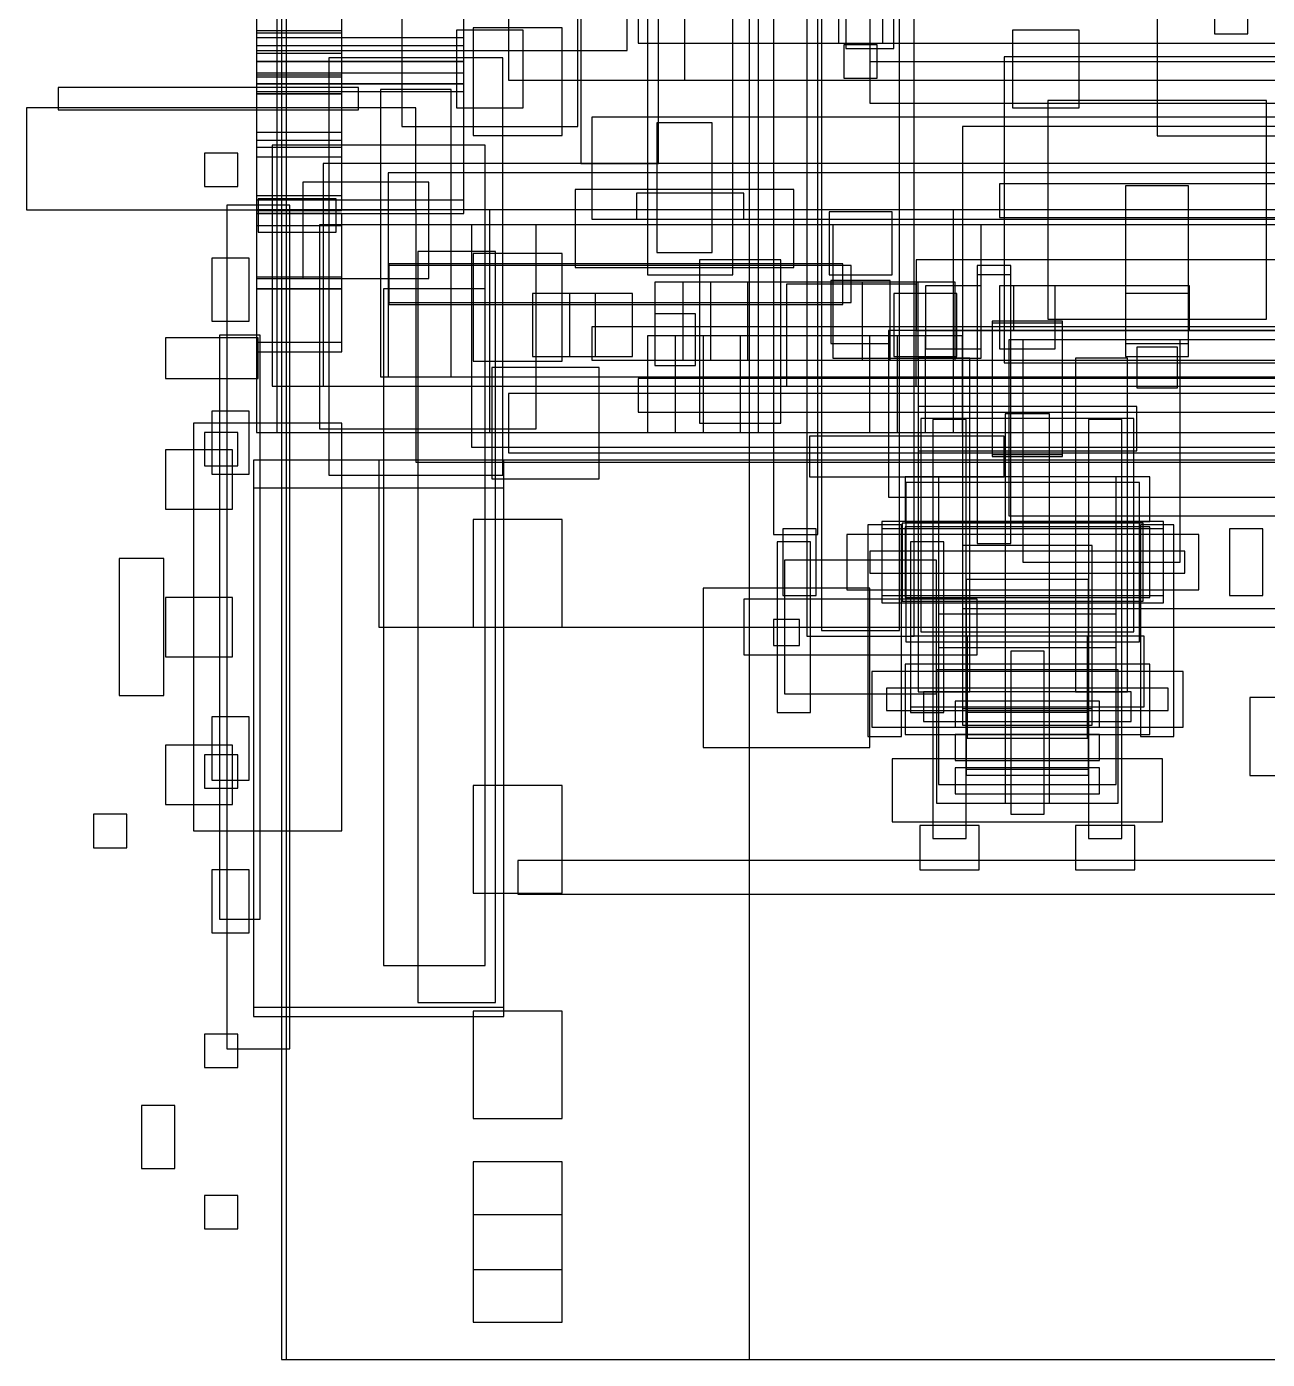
# Model space of a CAD drawing. Header units: millimetres. Extents: x -18 to 5970, y -985 to 4490.
# Drawn here: x 4030 to 4700, y 2500 to 3219 of the extents above; entities that cross this region are included whole.
import ezdxf

# ---------------------------------------------------------------- set-up
doc = ezdxf.new("R2010")
doc.units = ezdxf.units.MM

msp = doc.modelspace()

# ---------------------------------------------------------------- linework, layer by layer
at = {"layer": 'AS_FITTED_ROUTES'}
for p, q in [((4329, 3585), (4329, 3145)), ((4371, 3145), (4371, 3585)), ((4433, 3375), (4433, 2945)), ((4457, 2945), (4457, 3375)), ((4489, 3209), (4471, 3209)), ((4471, 3209), (4471, 3191)), ((4489, 3191), (4489, 3209)), ((4471, 3191), (4489, 3191)), ((4329, 3145), (4371, 3145)), ((4475, 3090), (4225, 3090)), ((4225, 3090), (4225, 3070)), ((4475, 3070), (4475, 3090)), ((4225, 3070), (4475, 3070)), ((5665, 3057), (4335, 3057)), ((4335, 3057), (4335, 3039)), ((4335, 3039), (5665, 3039)), ((4433, 2945), (4457, 2945))]:
    msp.add_line(p, q, dxfattribs=at)
at = {"layer": 'BODY'}
for p, q in [((4290, 3970), (4290, 3190)), ((4640, 3880), (4640, 3160)), ((4154, 3742), (4154, 3206)), ((4354, 3206), (4354, 3742)), ((4232.5, 3320), (4232.5, 3165)), ((4327.5, 3165), (4327.5, 3320)), ((4154, 3260.75), (4154, 3208.75)), ((4266, 3208.75), (4266, 3260.75)), ((4154, 3249.562), (4154, 3215.562)), ((4200, 3215.562), (4200, 3249.562)), ((4360, 3252), (4360, 3210)), ((4154, 3238.538), (4154, 3204.538)), ((4200, 3204.538), (4200, 3238.538)), ((4385, 3232), (4385, 3190)), ((4671, 3233), (4671, 3215)), ((4689, 3215), (4689, 3233)), ((4154, 3226.868), (4154, 3192.868)), ((4154, 3223.974), (4154, 3200)), ((4200, 3192.868), (4200, 3226.868)), ((4266, 3200), (4266, 3223.974)), ((4200, 3216.624), (4154, 3216.624)), ((4154, 3216.624), (4154, 3182.624)), ((4154, 3215.562), (4200, 3215.562)), ((4200, 3182.624), (4200, 3216.624)), ((4671, 3215), (4689, 3215)), ((4266, 3212.826), (4154, 3212.826)), ((4154, 3212.826), (4154, 3188)), ((4154, 3208.75), (4266, 3208.75)), ((4266, 3188), (4266, 3212.826)), ((4360, 3210), (5640, 3210)), ((4154, 3206), (4354, 3206)), ((4154, 3204.538), (4200, 3204.538)), ((4266, 3200), (4154, 3200)), ((4154, 3200), (4154, 3125.5)), ((4154, 3200), (4266, 3200)), ((4266, 3200), (4154, 3200)), ((4154, 3200), (4154, 3193.998)), ((4266, 3125.5), (4266, 3200)), ((4266, 3193.998), (4266, 3200)), ((4154, 3193.998), (4266, 3193.998)), ((4154, 3192.868), (4200, 3192.868)), ((4209, 3186), (4047, 3186)), ((4047, 3186), (4047, 3174)), ((4209, 3186), (4047, 3186)), ((4047, 3186), (4047, 3174)), ((4209, 3186), (4047, 3186)), ((4047, 3186), (4047, 3174)), ((4209, 3186), (4047, 3186)), ((4047, 3186), (4047, 3174)), ((4209, 3186), (4047, 3186)), ((4047, 3186), (4047, 3174)), ((4200, 3191.581), (4154, 3191.581)), ((4154, 3191.581), (4154, 3157.581)), ((4266, 3188), (4154, 3188)), ((4154, 3188), (4154, 3118)), ((4154, 3188), (4266, 3188)), ((4266, 3188), (4154, 3188)), ((4154, 3188), (4154, 3183.961)), ((4200, 3157.581), (4200, 3191.581)), ((4209, 3174), (4209, 3186)), ((4209, 3174), (4209, 3186)), ((4209, 3174), (4209, 3186)), ((4209, 3174), (4209, 3186)), ((4209, 3174), (4209, 3186)), ((4259, 3185), (4221, 3185)), ((4221, 3185), (4221, 3030)), ((4259, 3185), (4221, 3185)), ((4221, 3185), (4221, 3030)), ((4259, 3185), (4221, 3185)), ((4221, 3185), (4221, 3030)), ((4259, 3030), (4259, 3185)), ((4259, 3030), (4259, 3185)), ((4259, 3030), (4259, 3185)), ((4266, 3118), (4266, 3188)), ((4266, 3183.961), (4266, 3188)), ((4290, 3190), (5710, 3190)), ((4385, 3190), (5615, 3190)), ((4154, 3183.961), (4266, 3183.961)), ((4154, 3182.624), (4200, 3182.624)), ((4200, 3182.55), (4154, 3182.55)), ((4154, 3182.55), (4154, 3148.55)), ((4200, 3148.55), (4200, 3182.55)), ((4240, 3175), (4030, 3175)), ((4030, 3175), (4030, 3120)), ((4047, 3174), (4209, 3174)), ((4047, 3174), (4209, 3174)), ((4047, 3174), (4209, 3174)), ((4047, 3174), (4209, 3174)), ((4047, 3174), (4209, 3174)), ((4240, 3120), (4240, 3175)), ((4232.5, 3165), (4327.5, 3165)), ((5665, 3170), (4335, 3170)), ((4335, 3170), (4335, 3115)), ((4200, 3161.72), (4154, 3161.72)), ((4154, 3161.72), (4154, 3127.72)), ((4154, 3157.581), (4200, 3157.581)), ((4200, 3127.72), (4200, 3161.72)), ((4640, 3160), (5360, 3160)), ((4200, 3153.716), (4154, 3153.716)), ((4154, 3153.716), (4154, 3119.716)), ((4200, 3119.716), (4200, 3153.716)), ((4154, 3148.55), (4200, 3148.55)), ((4154, 3127.72), (4200, 3127.72)), ((4030, 3120), (4240, 3120)), ((4154, 3125.5), (4266, 3125.5)), ((4154, 3119.716), (4200, 3119.716)), ((4154, 3118), (4266, 3118)), ((4200, 3118), (4154, 3118)), ((4154, 3118), (4154, 3084)), ((4200, 3084), (4200, 3118)), ((4335, 3115), (5665, 3115)), ((4200, 3111.5), (4154, 3111.5)), ((4154, 3111.5), (4154, 3077.5)), ((4200, 3077.5), (4200, 3111.5)), ((4154, 3084), (4200, 3084)), ((4200, 3082.746), (4154, 3082.746)), ((4154, 3082.746), (4154, 3048.746)), ((4154, 3077.5), (4200, 3077.5)), ((4200, 3077.459), (4154, 3077.459)), ((4154, 3077.459), (4154, 3043.459)), ((4200, 3048.746), (4200, 3082.746)), ((4200, 3043.459), (4200, 3077.459)), ((4357, 3075), (4323, 3075)), ((4323, 3075), (4323, 3041)), ((4357, 3041), (4357, 3075)), ((4657, 3075), (4623, 3075)), ((4623, 3075), (4623, 3041)), ((4657, 3041), (4657, 3075)), ((4154, 3048.746), (4200, 3048.746)), ((4154, 3043.459), (4200, 3043.459)), ((4323, 3041), (4357, 3041)), ((4623, 3041), (4657, 3041)), ((4221, 3030), (4259, 3030)), ((4221, 3030), (4259, 3030)), ((4221, 3030), (4259, 3030)), ((4287.5, 2985), (4152.5, 2985)), ((4152.5, 2985), (4152.5, 2685)), ((4287.5, 2685), (4287.5, 2985)), ((4287.5, 2970), (4152.5, 2970)), ((4152.5, 2970), (4152.5, 2690)), ((4287.5, 2690), (4287.5, 2970)), ((4152.5, 2690), (4287.5, 2690)), ((4152.5, 2685), (4287.5, 2685))]:
    msp.add_line(p, q, dxfattribs=at)
at = {"layer": 'BRAKE_SYSTEM'}
for p, q in [((4287, 3202), (4193, 3202)), ((4193, 3202), (4193, 2977)), ((4287, 2977), (4287, 3202)), ((4247, 3135), (4179, 3135)), ((4179, 3135), (4179, 3083)), ((4247, 3083), (4247, 3135)), ((4197, 3126), (4155, 3126)), ((4155, 3126), (4155, 3108)), ((4197, 3108), (4197, 3126)), ((4497, 3119), (4463, 3119)), ((4463, 3119), (4463, 3085)), ((4497, 3085), (4497, 3119)), ((4155, 3108), (4197, 3108)), ((4283, 3097.5), (4241, 3097.5)), ((4241, 3097.5), (4241, 2692.5)), ((4283, 2692.5), (4283, 3097.5)), ((4470.5, 3091), (4225.5, 3091)), ((4225.5, 3091), (4225.5, 3069)), ((4463, 3085), (4497, 3085)), ((4470.5, 3069), (4470.5, 3091)), ((4179, 3083), (4247, 3083)), ((4496, 3082), (4464, 3082)), ((4464, 3082), (4464, 3048)), ((4496, 3048), (4496, 3082)), ((4545, 3079), (4515, 3079)), ((4515, 3079), (4515, 3045)), ((4545, 3045), (4545, 3079)), ((4585, 3079), (4555, 3079)), ((4555, 3079), (4555, 3045)), ((4585, 3045), (4585, 3079)), ((4225.5, 3069), (4470.5, 3069)), ((4464, 3048), (4496, 3048)), ((4515, 3045), (4545, 3045)), ((4555, 3045), (4585, 3045)), ((4651, 3046), (4629, 3046)), ((4629, 3046), (4629, 3024)), ((4651, 3024), (4651, 3046)), ((5640, 3029), (4360, 3029)), ((4360, 3029), (4360, 3011)), ((4629, 3024), (4651, 3024)), ((4360, 3011), (5640, 3011)), ((4193, 2977), (4287, 2977)), ((4241, 2692.5), (4283, 2692.5))]:
    msp.add_line(p, q, dxfattribs=at)
at = {"layer": 'CHASSIS'}
for p, q in [((4400, 3167), (4370, 3167)), ((4370, 3167), (4370, 3097)), ((4400, 3167), (4370, 3167)), ((4370, 3167), (4370, 3097)), ((4400, 3167), (4370, 3167)), ((4370, 3167), (4370, 3097)), ((4400, 3167), (4370, 3167)), ((4370, 3167), (4370, 3097)), ((4400, 3167), (4370, 3167)), ((4370, 3167), (4370, 3097)), ((4400, 3097), (4400, 3167)), ((4400, 3097), (4400, 3167)), ((4400, 3097), (4400, 3167)), ((4400, 3097), (4400, 3167)), ((4400, 3097), (4400, 3167)), ((5810, 3145), (4190, 3145)), ((4190, 3145), (4190, 3025)), ((5775, 3140), (4225, 3140)), ((4225, 3140), (4225, 3030)), ((4444, 3131), (4326, 3131)), ((4326, 3131), (4326, 3089)), ((4444, 3131), (4326, 3131)), ((4326, 3131), (4326, 3089)), ((4444, 3131), (4326, 3131)), ((4326, 3131), (4326, 3089)), ((4444, 3131), (4326, 3131)), ((4326, 3131), (4326, 3089)), ((4444, 3131), (4326, 3131)), ((4326, 3131), (4326, 3089)), ((4444, 3089), (4444, 3131)), ((4444, 3089), (4444, 3131)), ((4444, 3089), (4444, 3131)), ((4444, 3089), (4444, 3131)), ((4444, 3089), (4444, 3131)), ((4280, 3120), (4154, 3120)), ((4154, 3120), (4154, 3000)), ((5760, 3120), (4240, 3120)), ((4240, 3120), (4240, 2984)), ((4280, 3000), (4280, 3120)), ((5470, 3120), (4530, 3120)), ((4530, 3120), (4530, 3000)), ((4305, 3112), (4188, 3112)), ((4188, 3112), (4188, 3002)), ((5730, 3112), (4270, 3112)), ((4270, 3112), (4270, 2992)), ((4305, 3002), (4305, 3112)), ((4370, 3097), (4400, 3097)), ((4370, 3097), (4400, 3097)), ((4370, 3097), (4400, 3097)), ((4370, 3097), (4400, 3097)), ((4370, 3097), (4400, 3097)), ((4437, 3093), (4393, 3093)), ((4393, 3093), (4393, 3005)), ((4437, 3093), (4393, 3093)), ((4393, 3093), (4393, 3005)), ((4437, 3005), (4437, 3093)), ((4437, 3005), (4437, 3093)), ((4326, 3089), (4444, 3089)), ((4326, 3089), (4444, 3089)), ((4326, 3089), (4444, 3089)), ((4326, 3089), (4444, 3089)), ((4326, 3089), (4444, 3089)), ((4561, 3090), (4543, 3090)), ((4543, 3090), (4543, 2940)), ((4561, 3085), (4543, 3085)), ((4543, 3085), (4543, 2940)), ((4561, 2940), (4561, 3090)), ((4561, 2940), (4561, 3085)), ((4481, 3081), (4369, 3081)), ((4369, 3081), (4369, 3039)), ((4496, 3081), (4384, 3081)), ((4384, 3081), (4384, 3039)), ((4511, 3081), (4399, 3081)), ((4399, 3081), (4399, 3039)), ((4531, 3081), (4419, 3081)), ((4419, 3081), (4419, 3039)), ((4510, 3080), (4440, 3080)), ((4440, 3080), (4440, 3025)), ((4510, 3080), (4440, 3080)), ((4440, 3080), (4440, 3025)), ((4510, 3080), (4440, 3080)), ((4440, 3080), (4440, 3025)), ((4510, 3080), (4440, 3080)), ((4440, 3080), (4440, 3025)), ((4510, 3080), (4440, 3080)), ((4440, 3080), (4440, 3025)), ((4481, 3039), (4481, 3081)), ((4496, 3039), (4496, 3081)), ((4510, 3025), (4510, 3080)), ((4510, 3025), (4510, 3080)), ((4510, 3025), (4510, 3080)), ((4510, 3025), (4510, 3080)), ((4510, 3025), (4510, 3080)), ((4511, 3039), (4511, 3081)), ((4531, 3039), (4531, 3081)), ((4657.5, 3079), (4562.5, 3079)), ((4562.5, 3079), (4562.5, 3055)), ((4657.5, 3079), (4562.5, 3079)), ((4562.5, 3079), (4562.5, 3055)), ((4657.5, 3055), (4657.5, 3079)), ((4657.5, 3055), (4657.5, 3079)), ((4391, 3064), (4369, 3064)), ((4369, 3064), (4369, 3036)), ((4391, 3064), (4369, 3064)), ((4369, 3064), (4369, 3036)), ((4391, 3064), (4369, 3064)), ((4369, 3064), (4369, 3036)), ((4391, 3064), (4369, 3064)), ((4369, 3064), (4369, 3036)), ((4391, 3036), (4391, 3064)), ((4391, 3036), (4391, 3064)), ((4391, 3036), (4391, 3064)), ((4391, 3036), (4391, 3064)), ((4589, 3060), (4551, 3060)), ((4551, 3060), (4551, 2988)), ((4589, 3059), (4551, 3059)), ((4551, 3059), (4551, 2987)), ((4589, 2988), (4589, 3060)), ((4589, 2987), (4589, 3059)), ((4485, 3052), (4365, 3052)), ((4365, 3052), (4365, 3000)), ((4500, 3052), (4380, 3052)), ((4380, 3052), (4380, 3000)), ((4515, 3052), (4395, 3052)), ((4395, 3052), (4395, 3000)), ((4535, 3052), (4415, 3052)), ((4415, 3052), (4415, 3000)), ((4485, 3000), (4485, 3052)), ((4725, 3055), (4495, 3055)), ((4495, 3055), (4495, 2965)), ((4725, 3055), (4495, 3055)), ((4495, 3055), (4495, 2965)), ((4725, 3055), (4495, 3055)), ((4495, 3055), (4495, 2965)), ((4725, 3055), (4495, 3055)), ((4495, 3055), (4495, 2965)), ((4725, 3055), (4495, 3055)), ((4495, 3055), (4495, 2965)), ((4725, 3055), (4495, 3055)), ((4495, 3055), (4495, 2965)), ((4500, 3000), (4500, 3052)), ((4515, 3000), (4515, 3052)), ((4535, 3000), (4535, 3052)), ((5440, 3050), (4560, 3050)), ((4560, 3050), (4560, 2955)), ((5440, 3050), (4560, 3050)), ((4560, 3050), (4560, 2955)), ((5440, 3050), (4560, 3050)), ((4560, 3050), (4560, 2955)), ((5440, 3050), (4560, 3050)), ((4560, 3050), (4560, 2955)), ((5440, 3050), (4560, 3050)), ((4560, 3050), (4560, 2955)), ((4562.5, 3055), (4657.5, 3055)), ((4562.5, 3055), (4657.5, 3055)), ((4652.5, 3050), (4567.5, 3050)), ((4567.5, 3050), (4567.5, 2930)), ((4652.5, 2930), (4652.5, 3050)), ((4369, 3039), (4481, 3039)), ((4369, 3036), (4391, 3036)), ((4369, 3036), (4391, 3036)), ((4369, 3036), (4391, 3036)), ((4369, 3036), (4391, 3036)), ((4384, 3039), (4496, 3039)), ((4399, 3039), (4511, 3039)), ((4419, 3039), (4531, 3039)), ((4539, 3040), (4511, 3040)), ((4511, 3040), (4511, 2860)), ((4539, 3040), (4511, 3040)), ((4511, 3040), (4511, 2860)), ((4539, 3040), (4511, 3040)), ((4511, 3040), (4511, 2860)), ((4539, 3040), (4511, 3040)), ((4511, 3040), (4511, 2860)), ((4539, 2860), (4539, 3040)), ((4539, 2860), (4539, 3040)), ((4539, 2860), (4539, 3040)), ((4539, 2860), (4539, 3040)), ((4624, 3040), (4596, 3040)), ((4596, 3040), (4596, 2860)), ((4624, 3040), (4596, 3040)), ((4596, 3040), (4596, 2860)), ((4624, 3040), (4596, 3040)), ((4596, 3040), (4596, 2860)), ((4624, 3040), (4596, 3040)), ((4596, 3040), (4596, 2860)), ((4624, 2860), (4624, 3040)), ((4624, 2860), (4624, 3040)), ((4624, 2860), (4624, 3040)), ((4624, 2860), (4624, 3040)), ((4225, 3030), (5775, 3030)), ((4190, 3025), (5810, 3025)), ((4440, 3025), (4510, 3025)), ((4440, 3025), (4510, 3025)), ((4440, 3025), (4510, 3025)), ((4440, 3025), (4510, 3025)), ((4440, 3025), (4510, 3025)), ((4393, 3005), (4437, 3005)), ((4393, 3005), (4437, 3005)), ((4627.5, 3007.5), (4512.5, 3007.5)), ((4512.5, 3007.5), (4512.5, 2892.5)), ((4627.5, 2892.5), (4627.5, 3007.5)), ((4154, 3000), (4280, 3000)), ((4188, 3002), (4305, 3002)), ((4365, 3000), (4485, 3000)), ((4380, 3000), (4500, 3000)), ((4395, 3000), (4515, 3000)), ((4415, 3000), (4535, 3000)), ((4530, 3000), (5470, 3000)), ((4270, 2992), (5730, 2992)), ((4240, 2984), (5760, 2984)), ((4551, 2988), (4589, 2988)), ((4551, 2987), (4589, 2987)), ((4630.5, 2973), (4504.5, 2973)), ((4504.5, 2973), (4504.5, 2887)), ((4630.5, 2973), (4504.5, 2973)), ((4504.5, 2973), (4504.5, 2887)), ((4630.5, 2887), (4630.5, 2973)), ((4630.5, 2887), (4630.5, 2973)), ((4495, 2965), (4725, 2965)), ((4495, 2965), (4725, 2965)), ((4495, 2965), (4725, 2965)), ((4495, 2965), (4725, 2965)), ((4495, 2965), (4725, 2965)), ((4495, 2965), (4725, 2965)), ((4560, 2955), (5440, 2955)), ((4560, 2955), (5440, 2955)), ((4560, 2955), (5440, 2955)), ((4560, 2955), (5440, 2955)), ((4560, 2955), (5440, 2955)), ((4456, 2948), (4438, 2948)), ((4438, 2948), (4438, 2912)), ((4456, 2948), (4438, 2948)), ((4438, 2948), (4438, 2912)), ((4456, 2912), (4456, 2948)), ((4456, 2912), (4456, 2948)), ((4643.5, 2952), (4491.5, 2952)), ((4491.5, 2952), (4491.5, 2908)), ((4643.5, 2952), (4491.5, 2952)), ((4491.5, 2952), (4491.5, 2908)), ((4643.5, 2948), (4491.5, 2948)), ((4491.5, 2948), (4491.5, 2912)), ((4643.5, 2948), (4491.5, 2948)), ((4491.5, 2948), (4491.5, 2912)), ((4632.5, 2951), (4502.5, 2951)), ((4502.5, 2951), (4502.5, 2909)), ((4632.5, 2951), (4502.5, 2951)), ((4502.5, 2951), (4502.5, 2909)), ((4632.5, 2951), (4502.5, 2951)), ((4502.5, 2951), (4502.5, 2909)), ((4632.5, 2951), (4502.5, 2951)), ((4502.5, 2951), (4502.5, 2909)), ((4632.5, 2909), (4632.5, 2951)), ((4632.5, 2909), (4632.5, 2951)), ((4632.5, 2909), (4632.5, 2951)), ((4632.5, 2909), (4632.5, 2951)), ((4643.5, 2908), (4643.5, 2952)), ((4643.5, 2908), (4643.5, 2952)), ((4643.5, 2912), (4643.5, 2948)), ((4643.5, 2912), (4643.5, 2948)), ((4697, 2948), (4679, 2948)), ((4679, 2948), (4679, 2912)), ((4697, 2948), (4679, 2948)), ((4679, 2948), (4679, 2912)), ((4697, 2912), (4697, 2948)), ((4697, 2912), (4697, 2948)), ((4662.5, 2945), (4472.5, 2945)), ((4472.5, 2945), (4472.5, 2915)), ((4662.5, 2945), (4472.5, 2945)), ((4472.5, 2945), (4472.5, 2915)), ((4662.5, 2915), (4662.5, 2945)), ((4662.5, 2915), (4662.5, 2945)), ((4543, 2940), (4561, 2940)), ((4543, 2940), (4561, 2940)), ((4567.5, 2930), (4652.5, 2930)), ((4438, 2912), (4456, 2912)), ((4438, 2912), (4456, 2912)), ((4472.5, 2915), (4662.5, 2915)), ((4472.5, 2915), (4662.5, 2915)), ((4491.5, 2912), (4643.5, 2912)), ((4491.5, 2912), (4643.5, 2912)), ((4679, 2912), (4697, 2912)), ((4679, 2912), (4697, 2912)), ((4491.5, 2908), (4643.5, 2908)), ((4491.5, 2908), (4643.5, 2908)), ((4502.5, 2909), (4632.5, 2909)), ((4502.5, 2909), (4632.5, 2909)), ((4502.5, 2909), (4632.5, 2909)), ((4502.5, 2909), (4632.5, 2909)), ((4512.5, 2892.5), (4627.5, 2892.5)), ((4504.5, 2887), (4630.5, 2887)), ((4504.5, 2887), (4630.5, 2887)), ((4511, 2860), (4539, 2860)), ((4511, 2860), (4539, 2860)), ((4511, 2860), (4539, 2860)), ((4511, 2860), (4539, 2860)), ((4596, 2860), (4624, 2860)), ((4596, 2860), (4624, 2860)), ((4596, 2860), (4624, 2860)), ((4596, 2860), (4624, 2860)), ((5310, 2857), (4690, 2857)), ((4690, 2857), (4690, 2815)), ((4690, 2815), (5310, 2815))]:
    msp.add_line(p, q, dxfattribs=at)
at = {"layer": 'DATUM'}
for p, q in [((5445, 3134), (4555, 3134)), ((4555, 3134), (4555, 3116)), ((4555, 3116), (5445, 3116)), ((4655, 2936), (4485, 2936)), ((4485, 2936), (4485, 2924)), ((4655, 2936), (4485, 2936)), ((4485, 2936), (4485, 2924)), ((4655, 2936), (4485, 2936)), ((4485, 2936), (4485, 2924)), ((4655, 2936), (4485, 2936)), ((4485, 2936), (4485, 2924)), ((4655, 2924), (4655, 2936)), ((4655, 2924), (4655, 2936)), ((4655, 2924), (4655, 2936)), ((4655, 2924), (4655, 2936)), ((4485, 2924), (4655, 2924)), ((4485, 2924), (4655, 2924)), ((4485, 2924), (4655, 2924)), ((4485, 2924), (4655, 2924)), ((4485, 2916), (4395, 2916)), ((4395, 2916), (4395, 2830)), ((4485, 2916), (4395, 2916)), ((4395, 2916), (4395, 2830)), ((4485, 2830), (4485, 2916)), ((4485, 2830), (4485, 2916)), ((4447, 2899), (4433, 2899)), ((4433, 2899), (4433, 2885)), ((4447, 2885), (4447, 2899)), ((4433, 2885), (4447, 2885)), ((4646, 2862), (4494, 2862)), ((4494, 2862), (4494, 2850)), ((4646, 2862), (4494, 2862)), ((4494, 2862), (4494, 2850)), ((4646, 2850), (4646, 2862)), ((4646, 2850), (4646, 2862)), ((4494, 2850), (4646, 2850)), ((4494, 2850), (4646, 2850)), ((4395, 2830), (4485, 2830)), ((4395, 2830), (4485, 2830)), ((4084, 2794), (4066, 2794)), ((4066, 2794), (4066, 2776)), ((4084, 2776), (4084, 2794)), ((4066, 2776), (4084, 2776)), ((5705, 2769), (4295, 2769)), ((4295, 2769), (4295, 2751)), ((5705, 2769), (4295, 2769)), ((4295, 2769), (4295, 2751)), ((4295, 2751), (5705, 2751)), ((4295, 2751), (5705, 2751))]:
    msp.add_line(p, q, dxfattribs=at)
at = {"layer": 'ENGINE_BAY'}
for p, q in [((4485, 3262.5), (4485, 3177.5)), ((4485, 3177.5), (5515, 3177.5))]:
    msp.add_line(p, q, dxfattribs=at)
at = {"layer": 'FRONT_DETAIL'}
for p, q in [((4722.5, 3202.5), (4557.5, 3202.5)), ((4557.5, 3202.5), (4557.5, 3037.5)), ((4699, 3179), (4581, 3179)), ((4581, 3179), (4581, 3061)), ((4699, 3061), (4699, 3179)), ((4277.5, 3155), (4162.5, 3155)), ((4162.5, 3155), (4162.5, 3025)), ((4277.5, 3025), (4277.5, 3155)), ((4657, 3133), (4623, 3133)), ((4623, 3133), (4623, 3048)), ((4657, 3048), (4657, 3133)), ((4337, 3075), (4303, 3075)), ((4303, 3075), (4303, 3041)), ((4337, 3041), (4337, 3075)), ((4532, 3075), (4498, 3075)), ((4498, 3075), (4498, 3041)), ((4532, 3041), (4532, 3075)), ((4581, 3061), (4699, 3061)), ((4623, 3048), (4657, 3048)), ((4303, 3041), (4337, 3041)), ((4498, 3041), (4532, 3041)), ((4557.5, 3037.5), (4722.5, 3037.5)), ((4162.5, 3025), (4277.5, 3025))]:
    msp.add_line(p, q, dxfattribs=at)
at = {"layer": 'FUEL_SYSTEM'}
for p, q in [((4365, 3405), (4365, 3085)), ((4411, 3085), (4411, 3405)), ((4472, 3233), (4472, 3207)), ((4498, 3207), (4498, 3233)), ((4472, 3207), (4498, 3207)), ((5465, 3165), (4535, 3165)), ((4535, 3165), (4535, 2905)), ((4417, 3129), (4359, 3129)), ((4359, 3129), (4359, 3115)), ((4417, 3115), (4417, 3129)), ((4359, 3115), (4417, 3115)), ((5490, 3093), (4510, 3093)), ((4510, 3093), (4510, 3055)), ((5490, 3093), (4510, 3093)), ((4510, 3093), (4510, 3055)), ((4365, 3085), (4411, 3085)), ((4510, 3055), (5490, 3055)), ((4510, 3055), (5490, 3055)), ((4535, 2905), (5465, 2905))]:
    msp.add_line(p, q, dxfattribs=at)
at = {"layer": 'INTERIOR'}
for p, q in [((4485, 3330), (4485, 3200)), ((4298, 3217), (4262, 3217)), ((4262, 3217), (4262, 3175)), ((4298, 3217), (4262, 3217)), ((4262, 3217), (4262, 3175)), ((4298, 3175), (4298, 3217)), ((4298, 3175), (4298, 3217)), ((4598, 3217), (4562, 3217)), ((4562, 3217), (4562, 3175)), ((4598, 3217), (4562, 3217)), ((4562, 3217), (4562, 3175)), ((4598, 3175), (4598, 3217)), ((4598, 3175), (4598, 3217)), ((4485, 3200), (4895, 3200)), ((4262, 3175), (4298, 3175)), ((4262, 3175), (4298, 3175)), ((4562, 3175), (4598, 3175)), ((4562, 3175), (4598, 3175))]:
    msp.add_line(p, q, dxfattribs=at)
at = {"layer": 'MECHANICAL_CLEARANCE'}
for p, q in [((4165, 3250), (4165, 3000)), ((4425, 3000), (4425, 3250)), ((4165, 3000), (4425, 3000))]:
    msp.add_line(p, q, dxfattribs=at)
at = {"layer": 'OVERALL'}
for p, q in [((4167.5, 4450), (4167.5, 2500)), ((4167.5, 2500), (5832.5, 2500))]:
    msp.add_line(p, q, dxfattribs=at)
at = {"layer": 'RUNNING_GEAR'}
for p, q in [((4468, 3490), (4468, 3210)), ((4468, 3490), (4468, 3210)), ((4492, 3210), (4492, 3490)), ((4492, 3210), (4492, 3490)), ((4451, 3350), (4451, 2890)), ((4451, 3350), (4451, 2890)), ((4459, 3356.901), (4459, 2893.099)), ((4459, 3356.901), (4459, 2893.099)), ((4501, 2893.099), (4501, 3356.901)), ((4501, 2893.099), (4501, 3356.901)), ((4509, 2890), (4509, 3350)), ((4509, 2890), (4509, 3350)), ((4170, 3290), (4170, 2500)), ((4170, 3290), (4170, 2500)), ((4420, 2500), (4420, 3290)), ((4420, 2500), (4420, 3290)), ((4319, 3218.165), (4271, 3218.165)), ((4271, 3218.165), (4271, 3160.165)), ((4319, 3218.165), (4271, 3218.165)), ((4271, 3218.165), (4271, 3160.165)), ((4319, 3218.165), (4271, 3218.165)), ((4271, 3218.165), (4271, 3160.165)), ((4319, 3218.165), (4271, 3218.165)), ((4271, 3218.165), (4271, 3160.165)), ((4319, 3160.165), (4319, 3218.165)), ((4319, 3160.165), (4319, 3218.165)), ((4319, 3160.165), (4319, 3218.165)), ((4319, 3160.165), (4319, 3218.165)), ((4468, 3210), (4492, 3210)), ((4468, 3210), (4492, 3210)), ((4271, 3160.165), (4319, 3160.165)), ((4271, 3160.165), (4319, 3160.165)), ((4271, 3160.165), (4319, 3160.165)), ((4271, 3160.165), (4319, 3160.165)), ((4144, 3150.588), (4126, 3150.588)), ((4126, 3150.588), (4126, 3132.588)), ((4144, 3150.588), (4126, 3150.588)), ((4126, 3150.588), (4126, 3132.588)), ((4144, 3150.588), (4126, 3150.588)), ((4126, 3150.588), (4126, 3132.588)), ((4144, 3150.588), (4126, 3150.588)), ((4126, 3150.588), (4126, 3132.588)), ((4144, 3132.588), (4144, 3150.588)), ((4144, 3132.588), (4144, 3150.588)), ((4144, 3132.588), (4144, 3150.588)), ((4144, 3132.588), (4144, 3150.588)), ((4126, 3132.588), (4144, 3132.588)), ((4126, 3132.588), (4144, 3132.588)), ((4126, 3132.588), (4144, 3132.588)), ((4126, 3132.588), (4144, 3132.588)), ((4172, 3122.5), (4138, 3122.5)), ((4138, 3122.5), (4138, 2667.5)), ((4172, 3122.5), (4138, 3122.5)), ((4138, 3122.5), (4138, 2667.5)), ((4172, 2667.5), (4172, 3122.5)), ((4172, 2667.5), (4172, 3122.5)), ((4545, 3112), (4465, 3112)), ((4465, 3112), (4465, 3040)), ((4545, 3112), (4465, 3112)), ((4465, 3112), (4465, 3040)), ((4545, 3040), (4545, 3112)), ((4545, 3040), (4545, 3112)), ((4150, 3094), (4130, 3094)), ((4130, 3094), (4130, 3060)), ((4150, 3094), (4130, 3094)), ((4130, 3094), (4130, 3060)), ((4150, 3060), (4150, 3094)), ((4150, 3060), (4150, 3094)), ((4319, 3096.506), (4271, 3096.506)), ((4271, 3096.506), (4271, 3038.506)), ((4319, 3096.506), (4271, 3096.506)), ((4271, 3096.506), (4271, 3038.506)), ((4319, 3096.506), (4271, 3096.506)), ((4271, 3096.506), (4271, 3038.506)), ((4319, 3096.506), (4271, 3096.506)), ((4271, 3096.506), (4271, 3038.506)), ((4319, 3038.506), (4319, 3096.506)), ((4319, 3038.506), (4319, 3096.506)), ((4319, 3038.506), (4319, 3096.506)), ((4319, 3038.506), (4319, 3096.506)), ((4277.5, 3077.5), (4222.5, 3077.5)), ((4222.5, 3077.5), (4222.5, 2712.5)), ((4277.5, 3077.5), (4222.5, 3077.5)), ((4222.5, 3077.5), (4222.5, 2712.5)), ((4277.5, 2712.5), (4277.5, 3077.5)), ((4277.5, 2712.5), (4277.5, 3077.5)), ((4130, 3060), (4150, 3060)), ((4130, 3060), (4150, 3060)), ((4155, 3051), (4105, 3051)), ((4105, 3051), (4105, 3029)), ((4155, 3051), (4105, 3051)), ((4105, 3051), (4105, 3029)), ((4156, 3052.5), (4134, 3052.5)), ((4134, 3052.5), (4134, 2737.5)), ((4156, 3052.5), (4134, 3052.5)), ((4134, 3052.5), (4134, 2737.5)), ((4155, 3029), (4155, 3051)), ((4155, 3029), (4155, 3051)), ((4156, 2737.5), (4156, 3052.5)), ((4156, 2737.5), (4156, 3052.5)), ((4271, 3038.506), (4319, 3038.506)), ((4271, 3038.506), (4319, 3038.506)), ((4271, 3038.506), (4319, 3038.506)), ((4271, 3038.506), (4319, 3038.506)), ((4339, 3035), (4281, 3035)), ((4281, 3035), (4281, 2975)), ((4339, 2975), (4339, 3035)), ((4465, 3040), (4545, 3040)), ((4465, 3040), (4545, 3040)), ((4105, 3029), (4155, 3029)), ((4105, 3029), (4155, 3029)), ((5710, 3021), (4290, 3021)), ((4290, 3021), (4290, 2989)), ((4629, 3014), (4511, 3014)), ((4511, 3014), (4511, 2990)), ((4629, 3014), (4511, 3014)), ((4511, 3014), (4511, 2990)), ((4629, 3014), (4511, 3014)), ((4511, 3014), (4511, 2990)), ((4629, 3014), (4511, 3014)), ((4511, 3014), (4511, 2990)), ((4629, 2990), (4629, 3014)), ((4629, 2990), (4629, 3014)), ((4629, 2990), (4629, 3014)), ((4629, 2990), (4629, 3014)), ((4200, 3005), (4120, 3005)), ((4120, 3005), (4120, 2785)), ((4200, 3005), (4120, 3005)), ((4120, 3005), (4120, 2785)), ((4150, 3011.5), (4130, 3011.5)), ((4130, 3011.5), (4130, 2977.5)), ((4150, 3011.5), (4130, 3011.5)), ((4130, 3011.5), (4130, 2977.5)), ((4150, 3011.5), (4130, 3011.5)), ((4130, 3011.5), (4130, 2977.5)), ((4150, 3011.5), (4130, 3011.5)), ((4130, 3011.5), (4130, 2977.5)), ((4150, 2977.5), (4150, 3011.5)), ((4150, 2977.5), (4150, 3011.5)), ((4150, 2977.5), (4150, 3011.5)), ((4150, 2977.5), (4150, 3011.5)), ((4200, 2785), (4200, 3005)), ((4200, 2785), (4200, 3005)), ((4537, 3007), (4519, 3007)), ((4519, 3007), (4519, 2781)), ((4537, 3007), (4519, 3007)), ((4519, 3007), (4519, 2781)), ((4537, 3007), (4519, 3007)), ((4519, 3007), (4519, 2781)), ((4537, 3007), (4519, 3007)), ((4519, 3007), (4519, 2781)), ((4537, 2781), (4537, 3007)), ((4537, 2781), (4537, 3007)), ((4537, 2781), (4537, 3007)), ((4537, 2781), (4537, 3007)), ((4582, 3010), (4558, 3010)), ((4558, 3010), (4558, 2800)), ((4582, 3010), (4558, 3010)), ((4558, 3010), (4558, 2800)), ((4582, 3010), (4558, 3010)), ((4558, 3010), (4558, 2800)), ((4582, 3010), (4558, 3010)), ((4558, 3010), (4558, 2800)), ((4582, 2800), (4582, 3010)), ((4582, 2800), (4582, 3010)), ((4582, 2800), (4582, 3010)), ((4582, 2800), (4582, 3010)), ((4621, 3007), (4603, 3007)), ((4603, 3007), (4603, 2781)), ((4621, 3007), (4603, 3007)), ((4603, 3007), (4603, 2781)), ((4621, 3007), (4603, 3007)), ((4603, 3007), (4603, 2781)), ((4621, 3007), (4603, 3007)), ((4603, 3007), (4603, 2781)), ((4621, 2781), (4621, 3007)), ((4621, 2781), (4621, 3007)), ((4621, 2781), (4621, 3007)), ((4621, 2781), (4621, 3007)), ((4144, 2999.963), (4126, 2999.963)), ((4126, 2999.963), (4126, 2981.963)), ((4144, 2999.963), (4126, 2999.963)), ((4126, 2999.963), (4126, 2981.963)), ((4144, 2999.963), (4126, 2999.963)), ((4126, 2999.963), (4126, 2981.963)), ((4144, 2999.963), (4126, 2999.963)), ((4126, 2999.963), (4126, 2981.963)), ((4144, 2981.963), (4144, 2999.963)), ((4144, 2981.963), (4144, 2999.963)), ((4144, 2981.963), (4144, 2999.963)), ((4144, 2981.963), (4144, 2999.963)), ((4557.5, 2998), (4452.5, 2998)), ((4452.5, 2998), (4452.5, 2976)), ((4557.5, 2998), (4452.5, 2998)), ((4452.5, 2998), (4452.5, 2976)), ((4557.5, 2976), (4557.5, 2998)), ((4557.5, 2976), (4557.5, 2998)), ((4141, 2990.674), (4105, 2990.674)), ((4105, 2990.674), (4105, 2958.674)), ((4141, 2990.674), (4105, 2990.674)), ((4105, 2990.674), (4105, 2958.674)), ((4141, 2990.674), (4105, 2990.674)), ((4105, 2990.674), (4105, 2958.674)), ((4141, 2990.674), (4105, 2990.674)), ((4105, 2990.674), (4105, 2958.674)), ((4141, 2958.674), (4141, 2990.674)), ((4141, 2958.674), (4141, 2990.674)), ((4141, 2958.674), (4141, 2990.674)), ((4141, 2958.674), (4141, 2990.674)), ((5780, 2985), (4220, 2985)), ((4220, 2985), (4220, 2895)), ((5780, 2985), (4220, 2985)), ((4220, 2985), (4220, 2895)), ((4290, 2989), (5710, 2989)), ((4511, 2990), (4629, 2990)), ((4511, 2990), (4629, 2990)), ((4511, 2990), (4629, 2990)), ((4511, 2990), (4629, 2990)), ((4126, 2981.963), (4144, 2981.963)), ((4126, 2981.963), (4144, 2981.963)), ((4126, 2981.963), (4144, 2981.963)), ((4126, 2981.963), (4144, 2981.963)), ((4130, 2977.5), (4150, 2977.5)), ((4130, 2977.5), (4150, 2977.5)), ((4130, 2977.5), (4150, 2977.5)), ((4130, 2977.5), (4150, 2977.5)), ((4281, 2975), (4339, 2975)), ((4452.5, 2976), (4557.5, 2976)), ((4452.5, 2976), (4557.5, 2976)), ((4636, 2976), (4504, 2976)), ((4504, 2976), (4504, 2952)), ((4636, 2976), (4504, 2976)), ((4504, 2976), (4504, 2952)), ((4618, 2976), (4522, 2976)), ((4522, 2976), (4522, 2884)), ((4618, 2976), (4522, 2976)), ((4522, 2976), (4522, 2884)), ((4618, 2884), (4618, 2976)), ((4618, 2884), (4618, 2976)), ((4636, 2952), (4636, 2976)), ((4636, 2952), (4636, 2976)), ((4105, 2958.674), (4141, 2958.674)), ((4105, 2958.674), (4141, 2958.674)), ((4105, 2958.674), (4141, 2958.674)), ((4105, 2958.674), (4141, 2958.674)), ((4319, 2953), (4271, 2953)), ((4271, 2953), (4271, 2895)), ((4319, 2953), (4271, 2953)), ((4271, 2953), (4271, 2895)), ((4319, 2953), (4271, 2953)), ((4271, 2953), (4271, 2895)), ((4319, 2953), (4271, 2953)), ((4271, 2953), (4271, 2895)), ((4319, 2895), (4319, 2953)), ((4319, 2895), (4319, 2953)), ((4319, 2895), (4319, 2953)), ((4319, 2895), (4319, 2953)), ((4502, 2950.078), (4484, 2950.078)), ((4484, 2950.078), (4484, 2835.922)), ((4502, 2950.078), (4484, 2950.078)), ((4484, 2950.078), (4484, 2835.922)), ((4502, 2835.922), (4502, 2950.078)), ((4502, 2835.922), (4502, 2950.078)), ((4504, 2952), (4636, 2952)), ((4504, 2952), (4636, 2952)), ((4636, 2949), (4504, 2949)), ((4504, 2949), (4504, 2911)), ((4636, 2949), (4504, 2949)), ((4504, 2949), (4504, 2911)), ((4649, 2950.078), (4631, 2950.078)), ((4631, 2950.078), (4631, 2835.922)), ((4649, 2950.078), (4631, 2950.078)), ((4631, 2950.078), (4631, 2835.922)), ((4636, 2911), (4636, 2949)), ((4636, 2911), (4636, 2949)), ((4649, 2835.922), (4649, 2950.078)), ((4649, 2835.922), (4649, 2950.078)), ((4453, 2941), (4435, 2941)), ((4435, 2941), (4435, 2849)), ((4453, 2941), (4435, 2941)), ((4435, 2941), (4435, 2849)), ((4453, 2849), (4453, 2941)), ((4453, 2849), (4453, 2941)), ((4662.5, 2945), (4472.5, 2945)), ((4472.5, 2945), (4472.5, 2915)), ((4662.5, 2945), (4472.5, 2945)), ((4472.5, 2945), (4472.5, 2915)), ((4525, 2941), (4507, 2941)), ((4507, 2941), (4507, 2849)), ((4525, 2941), (4507, 2941)), ((4507, 2941), (4507, 2849)), ((4525, 2849), (4525, 2941)), ((4525, 2849), (4525, 2941)), ((4662.5, 2915), (4662.5, 2945)), ((4662.5, 2915), (4662.5, 2945)), ((4605, 2938.932), (4535, 2938.932)), ((4535, 2938.932), (4535, 2851.068)), ((4605, 2938.932), (4535, 2938.932)), ((4535, 2938.932), (4535, 2851.068)), ((4605, 2851.068), (4605, 2938.932)), ((4605, 2851.068), (4605, 2938.932)), ((4104, 2932), (4080, 2932)), ((4080, 2932), (4080, 2858)), ((4104, 2932), (4080, 2932)), ((4080, 2932), (4080, 2858)), ((4104, 2858), (4104, 2932)), ((4104, 2858), (4104, 2932)), ((4521, 2931), (4439, 2931)), ((4439, 2931), (4439, 2859)), ((4521, 2931), (4439, 2931)), ((4439, 2931), (4439, 2859)), ((4521, 2859), (4521, 2931)), ((4521, 2859), (4521, 2931)), ((4603, 2920.644), (4537, 2920.644)), ((4537, 2920.644), (4537, 2818.356)), ((4603, 2920.644), (4537, 2920.644)), ((4537, 2920.644), (4537, 2818.356)), ((4603, 2818.356), (4603, 2920.644)), ((4603, 2818.356), (4603, 2920.644)), ((4472.5, 2915), (4662.5, 2915)), ((4472.5, 2915), (4662.5, 2915)), ((4141, 2911), (4105, 2911)), ((4105, 2911), (4105, 2879)), ((4141, 2911), (4105, 2911)), ((4105, 2911), (4105, 2879)), ((4141, 2911), (4105, 2911)), ((4105, 2911), (4105, 2879)), ((4141, 2911), (4105, 2911)), ((4105, 2911), (4105, 2879)), ((4141, 2879), (4141, 2911)), ((4141, 2879), (4141, 2911)), ((4141, 2879), (4141, 2911)), ((4141, 2879), (4141, 2911)), ((4543, 2910), (4417, 2910)), ((4417, 2910), (4417, 2880)), ((4543, 2910), (4417, 2910)), ((4417, 2910), (4417, 2880)), ((4504, 2911), (4636, 2911)), ((4504, 2911), (4636, 2911)), ((4543, 2880), (4543, 2910)), ((4543, 2880), (4543, 2910)), ((4618, 2902), (4522, 2902)), ((4522, 2902), (4522, 2810)), ((4618, 2902), (4522, 2902)), ((4522, 2902), (4522, 2810)), ((4618, 2810), (4618, 2902)), ((4618, 2810), (4618, 2902)), ((4220, 2895), (5780, 2895)), ((4220, 2895), (5780, 2895)), ((4271, 2895), (4319, 2895)), ((4271, 2895), (4319, 2895)), ((4271, 2895), (4319, 2895)), ((4271, 2895), (4319, 2895)), ((4451, 2890), (4509, 2890)), ((4451, 2890), (4509, 2890)), ((4459, 2893.099), (4501, 2893.099)), ((4459, 2893.099), (4501, 2893.099)), ((4633, 2890), (4507, 2890)), ((4507, 2890), (4507, 2852)), ((4633, 2890), (4507, 2890)), ((4507, 2890), (4507, 2852)), ((4602.5, 2890), (4537.5, 2890)), ((4537.5, 2890), (4537.5, 2835)), ((4602.5, 2890), (4537.5, 2890)), ((4537.5, 2890), (4537.5, 2835)), ((4602.5, 2835), (4602.5, 2890)), ((4602.5, 2835), (4602.5, 2890)), ((4633, 2852), (4633, 2890)), ((4633, 2852), (4633, 2890)), ((4522, 2884), (4618, 2884)), ((4522, 2884), (4618, 2884)), ((4105, 2879), (4141, 2879)), ((4105, 2879), (4141, 2879)), ((4105, 2879), (4141, 2879)), ((4105, 2879), (4141, 2879)), ((4417, 2880), (4543, 2880)), ((4417, 2880), (4543, 2880)), ((4579, 2882), (4561, 2882)), ((4561, 2882), (4561, 2794)), ((4579, 2882), (4561, 2882)), ((4561, 2882), (4561, 2794)), ((4579, 2794), (4579, 2882)), ((4579, 2794), (4579, 2882)), ((4654, 2871), (4486, 2871)), ((4486, 2871), (4486, 2841)), ((4654, 2871), (4486, 2871)), ((4486, 2871), (4486, 2841)), ((4636, 2875), (4504, 2875)), ((4504, 2875), (4504, 2837)), ((4636, 2875), (4504, 2875)), ((4504, 2875), (4504, 2837)), ((4619, 2872), (4521, 2872)), ((4521, 2872), (4521, 2800)), ((4619, 2872), (4521, 2872)), ((4521, 2872), (4521, 2800)), ((4619, 2872), (4521, 2872)), ((4521, 2872), (4521, 2800)), ((4619, 2872), (4521, 2872)), ((4521, 2872), (4521, 2800)), ((4605, 2871.998), (4535, 2871.998)), ((4535, 2871.998), (4535, 2842.002)), ((4605, 2871.998), (4535, 2871.998)), ((4535, 2871.998), (4535, 2842.002)), ((4605, 2842.002), (4605, 2871.998)), ((4605, 2842.002), (4605, 2871.998)), ((4619, 2800), (4619, 2872)), ((4619, 2800), (4619, 2872)), ((4619, 2800), (4619, 2872)), ((4619, 2800), (4619, 2872)), ((4636, 2837), (4636, 2875)), ((4636, 2837), (4636, 2875)), ((4654, 2841), (4654, 2871)), ((4654, 2841), (4654, 2871)), ((4080, 2858), (4104, 2858)), ((4080, 2858), (4104, 2858)), ((4439, 2859), (4521, 2859)), ((4439, 2859), (4521, 2859)), ((4626, 2860), (4514, 2860)), ((4514, 2860), (4514, 2844)), ((4626, 2860), (4514, 2860)), ((4514, 2860), (4514, 2844)), ((4626, 2860), (4514, 2860)), ((4514, 2860), (4514, 2844)), ((4626, 2860), (4514, 2860)), ((4514, 2860), (4514, 2844)), ((4609, 2855), (4531, 2855)), ((4531, 2855), (4531, 2841)), ((4609, 2855), (4531, 2855)), ((4531, 2855), (4531, 2841)), ((4609, 2841), (4609, 2855)), ((4609, 2841), (4609, 2855)), ((4626, 2844), (4626, 2860)), ((4626, 2844), (4626, 2860)), ((4626, 2844), (4626, 2860)), ((4626, 2844), (4626, 2860)), ((4435, 2849), (4453, 2849)), ((4435, 2849), (4453, 2849)), ((4507, 2852), (4633, 2852)), ((4507, 2852), (4633, 2852)), ((4507, 2849), (4525, 2849)), ((4507, 2849), (4525, 2849)), ((4535, 2851.068), (4605, 2851.068)), ((4535, 2851.068), (4605, 2851.068)), ((4603, 2848.975), (4537, 2848.975)), ((4537, 2848.975), (4537, 2815.025)), ((4603, 2848.975), (4537, 2848.975)), ((4537, 2848.975), (4537, 2815.025)), ((4603, 2815.025), (4603, 2848.975)), ((4603, 2815.025), (4603, 2848.975)), ((4150, 2846.5), (4130, 2846.5)), ((4130, 2846.5), (4130, 2812.5)), ((4150, 2846.5), (4130, 2846.5)), ((4130, 2846.5), (4130, 2812.5)), ((4150, 2846.5), (4130, 2846.5)), ((4130, 2846.5), (4130, 2812.5)), ((4150, 2846.5), (4130, 2846.5)), ((4130, 2846.5), (4130, 2812.5)), ((4150, 2812.5), (4150, 2846.5)), ((4150, 2812.5), (4150, 2846.5)), ((4150, 2812.5), (4150, 2846.5)), ((4150, 2812.5), (4150, 2846.5)), ((4486, 2841), (4654, 2841)), ((4486, 2841), (4654, 2841)), ((4514, 2844), (4626, 2844)), ((4514, 2844), (4626, 2844)), ((4514, 2844), (4626, 2844)), ((4514, 2844), (4626, 2844)), ((4531, 2841), (4609, 2841)), ((4531, 2841), (4609, 2841)), ((4535, 2842.002), (4605, 2842.002)), ((4535, 2842.002), (4605, 2842.002)), ((4484, 2835.922), (4502, 2835.922)), ((4484, 2835.922), (4502, 2835.922)), ((4504, 2837), (4636, 2837)), ((4504, 2837), (4636, 2837)), ((4609, 2837), (4531, 2837)), ((4531, 2837), (4531, 2823)), ((4609, 2837), (4531, 2837)), ((4531, 2837), (4531, 2823)), ((4537.5, 2835), (4602.5, 2835)), ((4537.5, 2835), (4602.5, 2835)), ((4609, 2823), (4609, 2837)), ((4609, 2823), (4609, 2837)), ((4631, 2835.922), (4649, 2835.922)), ((4631, 2835.922), (4649, 2835.922)), ((4141, 2831.326), (4105, 2831.326)), ((4105, 2831.326), (4105, 2799.326)), ((4141, 2831.326), (4105, 2831.326)), ((4105, 2831.326), (4105, 2799.326)), ((4141, 2831.326), (4105, 2831.326)), ((4105, 2831.326), (4105, 2799.326)), ((4141, 2831.326), (4105, 2831.326)), ((4105, 2831.326), (4105, 2799.326)), ((4144, 2826.037), (4126, 2826.037)), ((4126, 2826.037), (4126, 2808.037)), ((4144, 2826.037), (4126, 2826.037)), ((4126, 2826.037), (4126, 2808.037)), ((4144, 2826.037), (4126, 2826.037)), ((4126, 2826.037), (4126, 2808.037)), ((4144, 2826.037), (4126, 2826.037)), ((4126, 2826.037), (4126, 2808.037)), ((4141, 2799.326), (4141, 2831.326)), ((4141, 2799.326), (4141, 2831.326)), ((4141, 2799.326), (4141, 2831.326)), ((4141, 2799.326), (4141, 2831.326)), ((4144, 2808.037), (4144, 2826.037)), ((4144, 2808.037), (4144, 2826.037)), ((4144, 2808.037), (4144, 2826.037)), ((4144, 2808.037), (4144, 2826.037)), ((4643, 2824), (4497, 2824)), ((4497, 2824), (4497, 2790)), ((4643, 2824), (4497, 2824)), ((4497, 2824), (4497, 2790)), ((4531, 2823), (4609, 2823)), ((4531, 2823), (4609, 2823)), ((4609, 2819), (4531, 2819)), ((4531, 2819), (4531, 2805)), ((4609, 2819), (4531, 2819)), ((4531, 2819), (4531, 2805)), ((4537, 2818.356), (4603, 2818.356)), ((4537, 2818.356), (4603, 2818.356)), ((4609, 2805), (4609, 2819)), ((4609, 2805), (4609, 2819)), ((4643, 2790), (4643, 2824)), ((4643, 2790), (4643, 2824)), ((4130, 2812.5), (4150, 2812.5)), ((4130, 2812.5), (4150, 2812.5)), ((4130, 2812.5), (4150, 2812.5)), ((4130, 2812.5), (4150, 2812.5)), ((4537, 2815.025), (4603, 2815.025)), ((4537, 2815.025), (4603, 2815.025)), ((4126, 2808.037), (4144, 2808.037)), ((4126, 2808.037), (4144, 2808.037)), ((4126, 2808.037), (4144, 2808.037)), ((4126, 2808.037), (4144, 2808.037)), ((4319, 2809.494), (4271, 2809.494)), ((4271, 2809.494), (4271, 2751.494)), ((4319, 2809.494), (4271, 2809.494)), ((4271, 2809.494), (4271, 2751.494)), ((4319, 2809.494), (4271, 2809.494)), ((4271, 2809.494), (4271, 2751.494)), ((4319, 2809.494), (4271, 2809.494)), ((4271, 2809.494), (4271, 2751.494)), ((4319, 2751.494), (4319, 2809.494)), ((4319, 2751.494), (4319, 2809.494)), ((4319, 2751.494), (4319, 2809.494)), ((4319, 2751.494), (4319, 2809.494)), ((4522, 2810), (4618, 2810)), ((4522, 2810), (4618, 2810)), ((4531, 2805), (4609, 2805)), ((4531, 2805), (4609, 2805)), ((4105, 2799.326), (4141, 2799.326)), ((4105, 2799.326), (4141, 2799.326)), ((4105, 2799.326), (4141, 2799.326)), ((4105, 2799.326), (4141, 2799.326)), ((4521, 2800), (4619, 2800)), ((4521, 2800), (4619, 2800)), ((4521, 2800), (4619, 2800)), ((4521, 2800), (4619, 2800)), ((4558, 2800), (4582, 2800)), ((4558, 2800), (4582, 2800)), ((4558, 2800), (4582, 2800)), ((4558, 2800), (4582, 2800)), ((4497, 2790), (4643, 2790)), ((4497, 2790), (4643, 2790)), ((4561, 2794), (4579, 2794)), ((4561, 2794), (4579, 2794)), ((4120, 2785), (4200, 2785)), ((4120, 2785), (4200, 2785)), ((4544, 2788), (4512, 2788)), ((4512, 2788), (4512, 2764)), ((4544, 2788), (4512, 2788)), ((4512, 2788), (4512, 2764)), ((4544, 2788), (4512, 2788)), ((4512, 2788), (4512, 2764)), ((4544, 2788), (4512, 2788)), ((4512, 2788), (4512, 2764)), ((4544, 2764), (4544, 2788)), ((4544, 2764), (4544, 2788)), ((4544, 2764), (4544, 2788)), ((4544, 2764), (4544, 2788)), ((4628, 2788), (4596, 2788)), ((4596, 2788), (4596, 2764)), ((4628, 2788), (4596, 2788)), ((4596, 2788), (4596, 2764)), ((4628, 2788), (4596, 2788)), ((4596, 2788), (4596, 2764)), ((4628, 2788), (4596, 2788)), ((4596, 2788), (4596, 2764)), ((4628, 2764), (4628, 2788)), ((4628, 2764), (4628, 2788)), ((4628, 2764), (4628, 2788)), ((4628, 2764), (4628, 2788)), ((4519, 2781), (4537, 2781)), ((4519, 2781), (4537, 2781)), ((4519, 2781), (4537, 2781)), ((4519, 2781), (4537, 2781)), ((4603, 2781), (4621, 2781)), ((4603, 2781), (4621, 2781)), ((4603, 2781), (4621, 2781)), ((4603, 2781), (4621, 2781)), ((4150, 2764), (4130, 2764)), ((4130, 2764), (4130, 2730)), ((4150, 2764), (4130, 2764)), ((4130, 2764), (4130, 2730)), ((4150, 2730), (4150, 2764)), ((4150, 2730), (4150, 2764)), ((4512, 2764), (4544, 2764)), ((4512, 2764), (4544, 2764)), ((4512, 2764), (4544, 2764)), ((4512, 2764), (4544, 2764)), ((4596, 2764), (4628, 2764)), ((4596, 2764), (4628, 2764)), ((4596, 2764), (4628, 2764)), ((4596, 2764), (4628, 2764)), ((4271, 2751.494), (4319, 2751.494)), ((4271, 2751.494), (4319, 2751.494)), ((4271, 2751.494), (4319, 2751.494)), ((4271, 2751.494), (4319, 2751.494)), ((4134, 2737.5), (4156, 2737.5)), ((4134, 2737.5), (4156, 2737.5)), ((4130, 2730), (4150, 2730)), ((4130, 2730), (4150, 2730)), ((4222.5, 2712.5), (4277.5, 2712.5)), ((4222.5, 2712.5), (4277.5, 2712.5)), ((4319, 2687.835), (4271, 2687.835)), ((4271, 2687.835), (4271, 2629.835)), ((4319, 2687.835), (4271, 2687.835)), ((4271, 2687.835), (4271, 2629.835)), ((4319, 2687.835), (4271, 2687.835)), ((4271, 2687.835), (4271, 2629.835)), ((4319, 2687.835), (4271, 2687.835)), ((4271, 2687.835), (4271, 2629.835)), ((4319, 2629.835), (4319, 2687.835)), ((4319, 2629.835), (4319, 2687.835)), ((4319, 2629.835), (4319, 2687.835)), ((4319, 2629.835), (4319, 2687.835)), ((4144, 2675.412), (4126, 2675.412)), ((4126, 2675.412), (4126, 2657.412)), ((4144, 2675.412), (4126, 2675.412)), ((4126, 2675.412), (4126, 2657.412)), ((4144, 2675.412), (4126, 2675.412)), ((4126, 2675.412), (4126, 2657.412)), ((4144, 2675.412), (4126, 2675.412)), ((4126, 2675.412), (4126, 2657.412)), ((4144, 2657.412), (4144, 2675.412)), ((4144, 2657.412), (4144, 2675.412)), ((4144, 2657.412), (4144, 2675.412)), ((4144, 2657.412), (4144, 2675.412)), ((4138, 2667.5), (4172, 2667.5)), ((4138, 2667.5), (4172, 2667.5)), ((4126, 2657.412), (4144, 2657.412)), ((4126, 2657.412), (4144, 2657.412)), ((4126, 2657.412), (4144, 2657.412)), ((4126, 2657.412), (4144, 2657.412)), ((4110, 2637), (4092, 2637)), ((4092, 2637), (4092, 2603)), ((4110, 2637), (4092, 2637)), ((4092, 2637), (4092, 2603)), ((4110, 2603), (4110, 2637)), ((4110, 2603), (4110, 2637)), ((4271, 2629.835), (4319, 2629.835)), ((4271, 2629.835), (4319, 2629.835)), ((4271, 2629.835), (4319, 2629.835)), ((4271, 2629.835), (4319, 2629.835)), ((4092, 2603), (4110, 2603)), ((4092, 2603), (4110, 2603)), ((4319, 2606.545), (4271, 2606.545)), ((4271, 2606.545), (4271, 2548.545)), ((4319, 2606.545), (4271, 2606.545)), ((4271, 2606.545), (4271, 2548.545)), ((4319, 2606.545), (4271, 2606.545)), ((4271, 2606.545), (4271, 2548.545)), ((4319, 2606.545), (4271, 2606.545)), ((4271, 2606.545), (4271, 2548.545)), ((4319, 2548.545), (4319, 2606.545)), ((4319, 2548.545), (4319, 2606.545)), ((4319, 2548.545), (4319, 2606.545)), ((4319, 2548.545), (4319, 2606.545)), ((4144, 2588.449), (4126, 2588.449)), ((4126, 2588.449), (4126, 2570.449)), ((4144, 2588.449), (4126, 2588.449)), ((4126, 2588.449), (4126, 2570.449)), ((4144, 2588.449), (4126, 2588.449)), ((4126, 2588.449), (4126, 2570.449)), ((4144, 2588.449), (4126, 2588.449)), ((4126, 2588.449), (4126, 2570.449)), ((4144, 2570.449), (4144, 2588.449)), ((4144, 2570.449), (4144, 2588.449)), ((4144, 2570.449), (4144, 2588.449)), ((4144, 2570.449), (4144, 2588.449)), ((4319, 2578), (4271, 2578)), ((4271, 2578), (4271, 2520)), ((4319, 2578), (4271, 2578)), ((4271, 2578), (4271, 2520)), ((4319, 2520), (4319, 2578)), ((4319, 2520), (4319, 2578)), ((4126, 2570.449), (4144, 2570.449)), ((4126, 2570.449), (4144, 2570.449)), ((4126, 2570.449), (4144, 2570.449)), ((4126, 2570.449), (4144, 2570.449)), ((4271, 2548.545), (4319, 2548.545)), ((4271, 2548.545), (4319, 2548.545)), ((4271, 2548.545), (4319, 2548.545)), ((4271, 2548.545), (4319, 2548.545)), ((4271, 2520), (4319, 2520)), ((4271, 2520), (4319, 2520)), ((4170, 2500), (4420, 2500)), ((4170, 2500), (4420, 2500))]:
    msp.add_line(p, q, dxfattribs=at)

doc.saveas('drawing.dxf')
